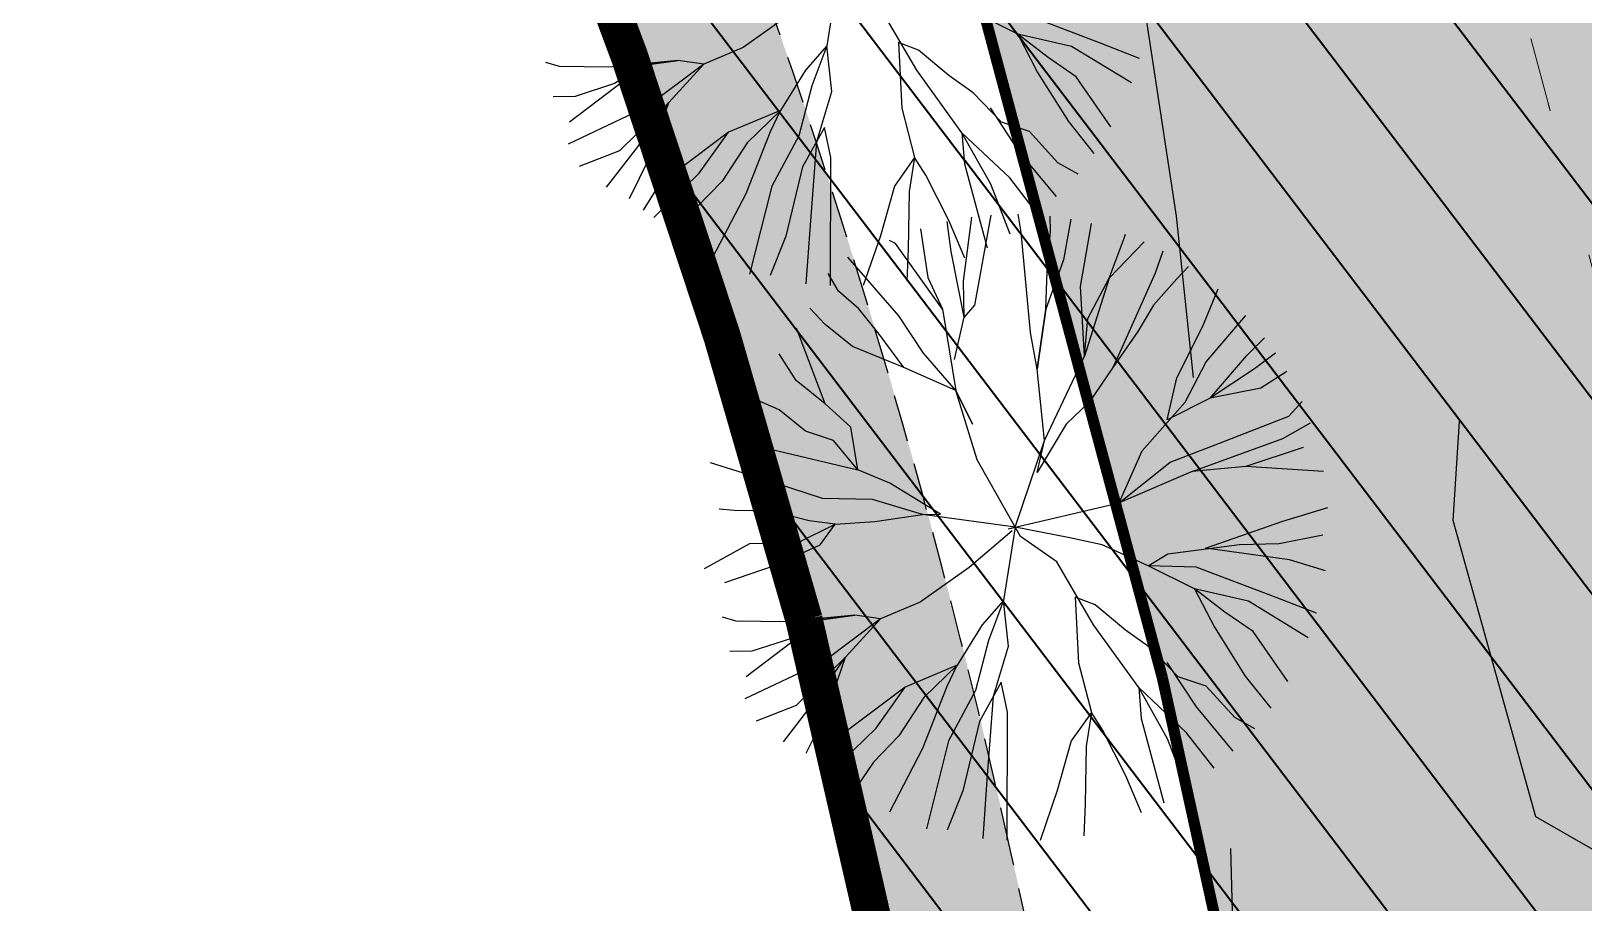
# Model space of a CAD drawing. Extents: x 352140 to 354978, y 6304672 to 6307963.
# Drawn here: x 352267.34 to 352288.18, y 6305841.76 to 6305853.47 of the extents above; entities that cross this region are included whole.
import ezdxf

# ---------------------------------------------------------------- set-up
doc = ezdxf.new("R2010")
doc.units = 0
for name, pattern in [('CENTER', [50.8, 31.75, -6.35, 6.35, -6.35]), ('CONTINUOS', [0]), ('DASHDOT', [1, 0.5, -0.25, 0, -0.25]), ('DASHDOTX2', [2, 1, -0.5, 0, -0.5]), ('DASHED', [19.05, 12.7, -6.35])]:
    doc.linetypes.add(name, pattern=pattern)
doc.layers.get('0').update_dxf_attribs({"linetype": 'CONTINUOUS'})
for name, color, linetype in [('00-S2_ALL AREA APORTANTES', 150, 'CONTINUOUS'), ('01_Dem Ext_Transl_niv.anillo', 130, 'CONTINUOUS'), ('02_Geo ext_Eje', 4, 'CONTINUOUS'), ('02_Geo ext_Geometria', 2, 'CONTINUOUS'), ('03_Pav ext_HCV', 34, 'CONTINUOUS'), ('03_Pav ext_Vereda HC', 42, 'CONTINUOUS'), ('03_Pav proy_Solera Tipo A', 1, 'CONTINUOUS'), ('03_S2_Pav ext_Borde vereda', 7, 'CONTINUOUS'), ('Paisajismo', 253, 'CONTINUOUS')]:
    doc.layers.add(name, color=color, linetype=linetype)
doc.layers.add('0_ASD_LINEA OFICIAL', color=253, linetype='DASHDOT', lineweight=20)
doc.layers.add('EJE PROYECTADO', color=7, linetype='DASHDOTX2', lineweight=15)
doc.styles.add('ROMANS', font='romans.shx', dxfattribs={"width": 0.75})
doc.dimstyles.new('Principal', dxfattribs={"dimscale": 0, "dimtxt": 2, "dimasz": 2, "dimexe": 1, "dimexo": 1, "dimtad": 1, "dimrnd": 0.05, "dimzin": 1, "dimtxsty": 'ROMANS', "dimcen": 2.5, "dimclrt": 2, "dimaunit": 2, "dimadec": 0, "dimazin": 0, "dimtfac": 1, "dimtmove": 0, "dimatfit": 3, "dimfxl": 1, "dimfxlon": 1, "dimarcsym": 0})

# ---------------------------------------------------------------- blocks, each defined once
blk = doc.blocks.new('A$C27410629')
at = {"true_color": 0x136734, "transparency": 33554559}
h = blk.add_hatch(dxfattribs=at)
h.set_pattern_fill('ANSI31', color=116, scale=0.5)
h.set_pattern_definition([(45, (-8759.5625, -519.1036), (-1.12253202, 1.12253202), [])])
h.paths.add_polyline_path([(137.507, 1252.464, 0.117627), (109.815, 1254.194, 0.066925), (94.445, 1249.334, 0.315349), (64.302, 1196.27, 0.022683), (65.729, 1185.31), (112.36, 1218.953), (153.478, 1161.962), (172.105, 1139.481), (187.958, 1141.808), (193.565, 1120.466), (224.198, 1050.129), (250.62, 989.479), (268.153, 972.735, 0.000007), (291.49, 983.299), (238.195, 1105.634), (205.293, 1181.112), (177.053, 1197.652)])
at = {"layer": '0_ASD_LINEA OFICIAL', "ltscale": 8}
blk.add_lwpolyline([(76.795, 1069.872, 0.5, 0.5, 0.00826), (73.751, 1083.846, 0.5, 0.5, 0.028444), (70.023, 1095.124, 0.5, 0.5, -0.012564), (61.852, 1118.104, 0.5, 0.5, -0.000048), (57.166, 1131.529, 0.5, 0.5, -0.013664), (47.353, 1157.145, 0.5, 0.5, -0.058265), (39.524, 1192.667, 0.5, 0.5, 0), (39.524, 1192.667, 0.5, 0.5, -0.003962), (39.31, 1195.102, 0.5, 0.5, -0.274101), (74.42, 1266.696, 0.5, 0.5, 0), (74.42, 1266.696, 0.5, 0.5, -0.117635), (110.932, 1279.578, 0.5, 0.5, -0.105448), (145.793, 1276.067, 0.5, 0.5, -0.042273), (159.013, 1270.584, 0.5, 0.5, 0), (184.1, 1256.74, 0.5, 0.5, 0.018937), (195.809, 1250.819, 0.5, 0.5, -0.011475), (213.872, 1241.445, 0.5, 0.5, 0.049621), (224.068, 1237.141, 0.5, 0.5, 0), (224.068, 1237.141, 0.5, 0.5, 0), (224.068, 1237.141, 0.5, 0.5, 0.088932), (244.73, 1234.105, 0.5, 0.5, 0.019373), (253.114, 1234.676, 0.5, 0.5, 0.023388), (286.019, 1240.578, 0.5, 0.5, 0.029815), (329.828, 1253.396, 0.5, 0.5, 0.005373)], format="xyseb", dxfattribs=at)
blk = doc.blocks.new('1.0 - LO RECABARREN LOTEO PARQUE - VEGETACION PROPUESTA ETAPA MUNICIPAL')
at = {"layer": 'Paisajismo', "color": 251}
for p, q in [((352278.173, 6305854.254), (352278.019, 6305853.269)), ((352279.227, 6305852.944), (352278.731, 6305853.79)), ((352277.557, 6305853.715), (352276.898, 6305853.248)), ((352280.58, 6305853.424), (352279.96, 6305853.733)), ((352281.677, 6305853.311), (352280.601, 6305853.719)), ((352281.303, 6305853.261), (352280.58, 6305853.424)), ((352280.58, 6305853.424), (352280.847, 6305852.91)), ((352280.987, 6305853.111), (352280.58, 6305853.424)), ((352276.898, 6305853.248), (352276.368, 6305853.024)), ((352278.019, 6305853.269), (352277.732, 6305852.943)), ((352278.019, 6305853.269), (352277.816, 6305852.731)), ((352278.019, 6305853.269), (352278.019, 6305853.269)), ((352278.084, 6305852.656), (352278.019, 6305853.269)), ((352278.98, 6305853.314), (352279.023, 6305852.433)), ((352279.249, 6305853.212), (352278.98, 6305853.314)), ((352279.656, 6305852.872), (352279.249, 6305853.212)), ((352282.107, 6305852.771), (352281.303, 6305853.261)), ((352282.216, 6305853.1), (352281.677, 6305853.311)), ((352274.43, 6305852.991), (352274.248, 6305853.047)), ((352275.094, 6305852.983), (352274.43, 6305852.991)), ((352274.565, 6305852.248), (352275.567, 6305853.009)), ((352276.02, 6305853.071), (352275.094, 6305852.983)), ((352275.567, 6305853.009), (352275.171, 6305852.761)), ((352275.567, 6305853.009), (352276.02, 6305853.071)), ((352276.02, 6305853.071), (352275.567, 6305853.009)), ((352276.368, 6305853.024), (352275.605, 6305852.448)), ((352275.897, 6305852.507), (352276.368, 6305853.024)), ((352276.368, 6305853.024), (352276.02, 6305853.071)), ((352279.831, 6305852.101), (352279.227, 6305852.944)), ((352281.365, 6305852.851), (352280.987, 6305853.111)), ((352275.171, 6305852.761), (352274.64, 6305852.59)), ((352277.732, 6305852.943), (352277.395, 6305852.402)), ((352279.981, 6305852.638), (352279.656, 6305852.872)), ((352280.847, 6305852.91), (352281.262, 6305852.254)), ((352281.831, 6305852.181), (352281.365, 6305852.851)), ((352274.64, 6305852.59), (352274.347, 6305852.585)), ((352277.816, 6305852.731), (352277.642, 6305852.059)), ((352277.883, 6305851.984), (352278.084, 6305852.656)), ((352280.362, 6305852.244), (352279.981, 6305852.638)), ((352275.605, 6305852.448), (352274.546, 6305851.947)), ((352275.897, 6305852.507), (352275.236, 6305851.859)), ((352275.481, 6305851.912), (352275.897, 6305852.507)), ((352275.64, 6305851.766), (352275.897, 6305852.507)), ((352277.395, 6305852.402), (352276.699, 6305852.108)), ((352277.395, 6305852.402), (352276.949, 6305851.966)), ((352277.262, 6305852.118), (352277.395, 6305852.402)), ((352279.023, 6305852.433), (352279.196, 6305851.768)), ((352280.606, 6305851.839), (352280.213, 6305852.436)), ((352276.936, 6305851.287), (352277.262, 6305852.118)), ((352277.985, 6305852.172), (352277.694, 6305851.643)), ((352278.073, 6305851.771), (352277.985, 6305852.172)), ((352280.738, 6305852.118), (352280.362, 6305852.244)), ((352281.12, 6305851.697), (352280.738, 6305852.118)), ((352281.262, 6305852.254), (352281.603, 6305851.822)), ((352275.064, 6305851.369), (352275.481, 6305851.912)), ((352276.699, 6305852.108), (352275.767, 6305851.406)), ((352276.307, 6305851.557), (352276.699, 6305852.108)), ((352276.949, 6305851.966), (352276.612, 6305851.452)), ((352277.642, 6305852.059), (352277.28, 6305851.384)), ((352277.798, 6305850.86), (352277.883, 6305851.984)), ((352280.472, 6305851.495), (352279.831, 6305852.101)), ((352279.831, 6305852.101), (352279.865, 6305851.684)), ((352280.218, 6305851.413), (352279.831, 6305852.101)), ((352275.236, 6305851.859), (352274.697, 6305851.647)), ((352275.369, 6305851.217), (352275.64, 6305851.766)), ((352278.068, 6305850.051), (352278.073, 6305851.771)), ((352279.196, 6305851.768), (352278.925, 6305851.385)), ((352279.196, 6305851.768), (352279.125, 6305851.312)), ((352279.345, 6305851.534), (352279.196, 6305851.768)), ((352281.1, 6305851.245), (352280.606, 6305851.839)), ((352281.389, 6305851.546), (352281.12, 6305851.697)), ((352275.695, 6305850.962), (352276.307, 6305851.557)), ((352277.694, 6305851.643), (352277.47, 6305850.713)), ((352279.658, 6305850.916), (352279.345, 6305851.534)), ((352279.865, 6305851.684), (352280.17, 6305850.554)), ((352280.843, 6305851.019), (352280.472, 6305851.495)), ((352275.767, 6305851.406), (352275.553, 6305851.06)), ((352276.612, 6305851.452), (352276.271, 6305851.098)), ((352276.49, 6305850.433), (352276.936, 6305851.287)), ((352277.28, 6305851.384), (352276.982, 6305850.203)), ((352278.925, 6305851.385), (352278.737, 6305850.717)), ((352279.125, 6305851.312), (352279.112, 6305850.537)), ((352280.479, 6305850.739), (352280.218, 6305851.413)), ((352276.271, 6305851.098), (352275.959, 6305850.638)), ((352279.685, 6305850.506), (352279.631, 6305850.908)), ((352279.869, 6305850.417), (352279.658, 6305850.916)), ((352279.853, 6305850.107), (352279.962, 6305850.968)), ((352280.218, 6305850.996), (352280, 6305849.787)), ((352280.625, 6305850.765), (352280.584, 6305851.008)), ((352281.019, 6305850.775), (352281.015, 6305850.982)), ((352281.294, 6305850.941), (352281.196, 6305850.394)), ((352281.424, 6305850.036), (352281.572, 6305850.881)), ((352277.47, 6305850.713), (352277.258, 6305850.186)), ((352277.743, 6305850.071), (352277.798, 6305850.86)), ((352278.737, 6305850.717), (352278.508, 6305850.049)), ((352278.939, 6305850.613), (352278.858, 6305850.655)), ((352279.275, 6305850.812), (352279.375, 6305850.156)), ((352280.751, 6305849.419), (352280.625, 6305850.765)), ((352280.976, 6305850.24), (352281.019, 6305850.775)), ((352281.805, 6305850.149), (352282.009, 6305850.687)), ((352282.009, 6305850.687), (352282.025, 6305850.739)), ((352279.57, 6305849.732), (352278.939, 6305850.613)), ((352279.112, 6305850.537), (352279.094, 6305850.109)), ((352279.863, 6305849.624), (352279.685, 6305850.506)), ((352282.277, 6305850.635), (352281.805, 6305850.149)), ((352282.527, 6305850.512), (352282.426, 6305850.216)), ((352278.984, 6305849.641), (352278.301, 6305850.43)), ((352281.196, 6305850.394), (352280.958, 6305849.732)), ((352280.958, 6305849.732), (352280.976, 6305850.24)), ((352282.873, 6305850.305), (352282.713, 6305850.139)), ((352278.177, 6305849.973), (352278.038, 6305850.211)), ((352279.375, 6305850.156), (352279.57, 6305849.732)), ((352279.863, 6305849.624), (352279.853, 6305850.107)), ((352281.478, 6305849.1), (352281.424, 6305850.036)), ((352281.805, 6305850.149), (352281.478, 6305849.1)), ((352281.522, 6305849.609), (352281.805, 6305850.149)), ((352282.426, 6305850.216), (352281.982, 6305849.221)), ((352282.713, 6305850.139), (352282.4, 6305849.786)), ((352278.448, 6305849.738), (352278.177, 6305849.973)), ((352283.063, 6305849.503), (352283.269, 6305850.006)), ((352277.994, 6305849.528), (352277.789, 6305849.746)), ((352278.722, 6305849.396), (352278.448, 6305849.738)), ((352279.314, 6305849.14), (352278.984, 6305849.641)), ((352279.57, 6305849.732), (352279.751, 6305848.64)), ((352279.732, 6305849.058), (352279.863, 6305849.624)), ((352280, 6305849.787), (352279.863, 6305849.624)), ((352280.84, 6305848.928), (352280.958, 6305849.732)), ((352280.958, 6305849.732), (352280.84, 6305848.928)), ((352282.4, 6305849.786), (352282.193, 6305849.434)), ((352283.108, 6305849.024), (352283.64, 6305849.649)), ((352277.994, 6305848.462), (352277.611, 6305849.477)), ((352278.362, 6305849.233), (352277.994, 6305849.528)), ((352280.84, 6305848.928), (352280.751, 6305849.419)), ((352281.478, 6305849.1), (352281.522, 6305849.609)), ((352282.193, 6305849.434), (352281.855, 6305848.947)), ((352282.714, 6305848.812), (352283.063, 6305849.503)), ((352279.05, 6305848.947), (352278.362, 6305849.233)), ((352279.05, 6305848.947), (352278.722, 6305849.396)), ((352281.982, 6305849.221), (352281.855, 6305848.947)), ((352283.653, 6305849.112), (352283.891, 6305849.349)), ((352277.606, 6305848.776), (352277.378, 6305849.134)), ((352279.751, 6305848.64), (352279.314, 6305849.14)), ((352281.195, 6305848.507), (352281.478, 6305849.1)), ((352282.825, 6305848.484), (352283.108, 6305849.024)), ((352283.161, 6305848.539), (352283.653, 6305849.112)), ((352284.038, 6305849.143), (352283.757, 6305848.933)), ((352277.994, 6305848.462), (352277.606, 6305848.776)), ((352279.751, 6305848.64), (352279.05, 6305848.947)), ((352280.938, 6305847.968), (352280.84, 6305848.928)), ((352281.855, 6305848.947), (352281.543, 6305848.487)), ((352282.584, 6305848.246), (352282.714, 6305848.812)), ((352283.757, 6305848.933), (352283.161, 6305848.539)), ((352284.193, 6305848.894), (352283.843, 6305848.673)), ((352277.082, 6305848.509), (352276.865, 6305848.719)), ((352279.973, 6305848.19), (352279.751, 6305848.64)), ((352279.751, 6305848.64), (352279.973, 6305848.19)), ((352280.035, 6305847.71), (352279.751, 6305848.64)), ((352283.843, 6305848.673), (352283.161, 6305848.539)), ((352277.379, 6305848.381), (352277.082, 6305848.509)), ((352277.731, 6305848.094), (352277.379, 6305848.381)), ((352278.342, 6305848.146), (352277.994, 6305848.462)), ((352280.938, 6305847.968), (352281.195, 6305848.507)), ((352281.543, 6305848.487), (352281.228, 6305848.187)), ((352282.25, 6305847.832), (352282.825, 6305848.484)), ((352283.161, 6305848.539), (352282.584, 6305848.246)), ((352284.217, 6305848.297), (352284.395, 6305848.492)), ((352281.228, 6305848.187), (352280.84, 6305847.538)), ((352283.289, 6305847.932), (352284.217, 6305848.297)), ((352284.137, 6305847.994), (352284.508, 6305848.207)), ((352276.755, 6305848.056), (352277.302, 6305847.845)), ((352278.108, 6305847.968), (352277.731, 6305848.094)), ((352278.435, 6305847.573), (352278.108, 6305847.968)), ((352278.435, 6305847.573), (352278.342, 6305848.146)), ((352280.545, 6305846.804), (352280.938, 6305847.968)), ((352280.84, 6305847.538), (352280.938, 6305847.968)), ((352282.923, 6305847.551), (352284.137, 6305847.994)), ((352277.302, 6305847.845), (352278.435, 6305847.573)), ((352281.942, 6305847.131), (352282.25, 6305847.832)), ((352282.626, 6305847.679), (352283.289, 6305847.932)), ((352284.412, 6305847.873), (352283.642, 6305847.618)), ((352277.344, 6305847.392), (352276.457, 6305847.669)), ((352278.435, 6305847.573), (352278.435, 6305847.573)), ((352278.866, 6305847.394), (352278.435, 6305847.573)), ((352280.616, 6305846.679), (352280.035, 6305847.71)), ((352281.942, 6305847.131), (352282.626, 6305847.679)), ((352282.923, 6305847.551), (352281.942, 6305847.131)), ((352283.642, 6305847.618), (352282.923, 6305847.551)), ((352283.642, 6305847.618), (352282.923, 6305847.551)), ((352284.682, 6305847.552), (352283.642, 6305847.618)), ((352277.962, 6305847.19), (352277.344, 6305847.392)), ((352279.542, 6305846.979), (352278.866, 6305847.394)), ((352278.63, 6305847.176), (352277.962, 6305847.19)), ((352279.301, 6305846.975), (352278.63, 6305847.176)), ((352280.453, 6305846.783), (352281.942, 6305847.131)), ((352276.774, 6305847.03), (352276.573, 6305847.046)), ((352277.277, 6305847.019), (352276.774, 6305847.03)), ((352277.782, 6305846.888), (352277.277, 6305847.019)), ((352278.662, 6305846.882), (352279.301, 6305846.975)), ((352279.301, 6305846.975), (352279.542, 6305846.979)), ((352280.545, 6305846.804), (352279.301, 6305846.975)), ((352284.138, 6305846.887), (352284.741, 6305847.068)), ((352277.626, 6305846.596), (352278.129, 6305846.846)), ((352278.129, 6305846.846), (352277.782, 6305846.888)), ((352277.929, 6305846.569), (352278.129, 6305846.846)), ((352278.129, 6305846.846), (352278.662, 6305846.882)), ((352280.507, 6305846.757), (352279.929, 6305846.265)), ((352280.545, 6305846.804), (352280.391, 6305845.819)), ((352281.257, 6305846.664), (352280.545, 6305846.804)), ((352283.099, 6305846.525), (352284.138, 6305846.887)), ((352284.089, 6305846.584), (352284.674, 6305846.702)), ((352276.377, 6305846.251), (352276.985, 6305846.584)), ((352276.985, 6305846.584), (352277.626, 6305846.596)), ((352277.331, 6305846.296), (352277.929, 6305846.569)), ((352281.103, 6305846.341), (352280.616, 6305846.679)), ((352281.713, 6305846.566), (352281.257, 6305846.664)), ((352282.332, 6305846.284), (352281.713, 6305846.566)), ((352282.596, 6305846.449), (352283.555, 6305846.574)), ((352284.228, 6305846.365), (352283.099, 6305846.525)), ((352283.555, 6305846.574), (352284.089, 6305846.584)), ((352276.652, 6305846.061), (352277.331, 6305846.296)), ((352281.599, 6305845.495), (352281.103, 6305846.341)), ((352282.332, 6305846.284), (352282.596, 6305846.449)), ((352282.952, 6305845.975), (352282.332, 6305846.284)), ((352282.973, 6305846.269), (352282.332, 6305846.284)), ((352284.708, 6305846.219), (352284.228, 6305846.365)), ((352279.929, 6305846.265), (352279.27, 6305845.798)), ((352284.049, 6305845.862), (352282.973, 6305846.269)), ((352281.352, 6305845.864), (352281.395, 6305844.983)), ((352281.621, 6305845.762), (352281.352, 6305845.864)), ((352283.675, 6305845.812), (352282.952, 6305845.975)), ((352282.952, 6305845.975), (352283.219, 6305845.461)), ((352283.359, 6305845.662), (352282.952, 6305845.975)), ((352284.588, 6305845.651), (352284.049, 6305845.862)), ((352279.27, 6305845.798), (352278.74, 6305845.574)), ((352280.391, 6305845.819), (352280.104, 6305845.493)), ((352280.391, 6305845.819), (352280.188, 6305845.281)), ((352280.391, 6305845.819), (352280.391, 6305845.819)), ((352280.456, 6305845.206), (352280.391, 6305845.819)), ((352282.028, 6305845.423), (352281.621, 6305845.762)), ((352283.738, 6305845.402), (352283.359, 6305845.662)), ((352284.479, 6305845.321), (352283.675, 6305845.812)), ((352276.802, 6305845.541), (352276.62, 6305845.598)), ((352277.466, 6305845.533), (352276.802, 6305845.541)), ((352276.937, 6305844.799), (352277.939, 6305845.559)), ((352278.392, 6305845.621), (352277.466, 6305845.533)), ((352277.939, 6305845.559), (352277.543, 6305845.311)), ((352277.939, 6305845.559), (352278.392, 6305845.621)), ((352278.392, 6305845.621), (352277.939, 6305845.559)), ((352278.74, 6305845.574), (352277.977, 6305844.999)), ((352278.269, 6305845.058), (352278.74, 6305845.574)), ((352278.74, 6305845.574), (352278.392, 6305845.621)), ((352280.104, 6305845.493), (352279.767, 6305844.952)), ((352282.203, 6305844.651), (352281.599, 6305845.495)), ((352283.219, 6305845.461), (352283.634, 6305844.805)), ((352277.543, 6305845.311), (352277.013, 6305845.141)), ((352280.188, 6305845.281), (352280.014, 6305844.61)), ((352282.353, 6305845.188), (352282.028, 6305845.423)), ((352284.203, 6305844.731), (352283.738, 6305845.402)), ((352277.013, 6305845.141), (352276.719, 6305845.135)), ((352278.269, 6305845.058), (352277.608, 6305844.409)), ((352277.853, 6305844.462), (352278.269, 6305845.058)), ((352278.012, 6305844.316), (352278.269, 6305845.058)), ((352280.255, 6305844.534), (352280.456, 6305845.206)), ((352282.734, 6305844.795), (352282.353, 6305845.188)), ((352277.977, 6305844.999), (352276.918, 6305844.498)), ((352279.767, 6305844.952), (352279.071, 6305844.658)), ((352279.767, 6305844.952), (352279.321, 6305844.516)), ((352279.634, 6305844.669), (352279.767, 6305844.952)), ((352281.395, 6305844.983), (352281.568, 6305844.318)), ((352282.978, 6305844.39), (352282.585, 6305844.986)), ((352279.071, 6305844.658), (352278.139, 6305843.956)), ((352278.68, 6305844.107), (352279.071, 6305844.658)), ((352279.308, 6305843.837), (352279.634, 6305844.669)), ((352280.014, 6305844.61), (352279.653, 6305843.935)), ((352280.357, 6305844.723), (352280.066, 6305844.194)), ((352280.445, 6305844.322), (352280.357, 6305844.723)), ((352282.844, 6305844.045), (352282.203, 6305844.651)), ((352282.203, 6305844.651), (352282.237, 6305844.235)), ((352282.59, 6305843.964), (352282.203, 6305844.651)), ((352283.11, 6305844.668), (352282.734, 6305844.795)), ((352283.492, 6305844.248), (352283.11, 6305844.668)), ((352283.634, 6305844.805), (352283.975, 6305844.373)), ((352277.608, 6305844.409), (352277.069, 6305844.198)), ((352277.436, 6305843.92), (352277.853, 6305844.462)), ((352279.321, 6305844.516), (352278.984, 6305844.002)), ((352280.17, 6305843.41), (352280.255, 6305844.534)), ((352277.741, 6305843.768), (352278.012, 6305844.316)), ((352280.066, 6305844.194), (352279.842, 6305843.264)), ((352280.44, 6305842.601), (352280.445, 6305844.322)), ((352281.568, 6305844.318), (352281.297, 6305843.935)), ((352281.568, 6305844.318), (352281.497, 6305843.863)), ((352281.717, 6305844.084), (352281.568, 6305844.318)), ((352282.237, 6305844.235), (352282.542, 6305843.105)), ((352283.472, 6305843.795), (352282.978, 6305844.39)), ((352283.761, 6305844.096), (352283.492, 6305844.248)), ((352278.067, 6305843.512), (352278.68, 6305844.107)), ((352278.984, 6305844.002), (352278.643, 6305843.648)), ((352282.03, 6305843.466), (352281.717, 6305844.084)), ((352283.215, 6305843.569), (352282.844, 6305844.045)), ((352278.139, 6305843.956), (352277.925, 6305843.61)), ((352278.862, 6305842.984), (352279.308, 6305843.837)), ((352279.653, 6305843.935), (352279.354, 6305842.753)), ((352281.297, 6305843.935), (352281.109, 6305843.268)), ((352281.497, 6305843.863), (352281.485, 6305843.087)), ((352282.851, 6305843.289), (352282.59, 6305843.964)), ((352278.643, 6305843.648), (352278.331, 6305843.188)), ((352280.115, 6305842.622), (352280.17, 6305843.41)), ((352282.241, 6305842.967), (352282.03, 6305843.466)), ((352279.842, 6305843.264), (352279.631, 6305842.737)), ((352281.109, 6305843.268), (352280.88, 6305842.599)), ((352281.485, 6305843.087), (352281.466, 6305842.66))]:
    blk.add_line(p, q, dxfattribs=at)
blk = doc.blocks.new('*U962')
at = {"layer": 'EJE PROYECTADO', "color": 7, "linetype": 'DASHDOTX2', "lineweight": 15, "ltscale": 4}
blk.add_line((352289.281, 6305846.6), (352285.933, 6305859.072), dxfattribs=at)
at = {"layer": 'EJE PROYECTADO', "color": 7, "linetype": 'DASHDOTX2', "lineweight": 15}
blk.add_leader([(352287.465, 6305853.367), (352287.75, 6305852.305)], dimstyle='Principal', override={"dimscale": 1, "dimasz": 0.5}, dxfattribs=at)

msp = doc.modelspace()

# ---------------------------------------------------------------- hatches: boundary and pattern name
at = {"layer": '00-S2_ALL AREA APORTANTES', "linetype": 'DASHED', "lineweight": 40, "ltscale": 0.25}
h = msp.add_hatch(dxfattribs=at)
h.set_pattern_fill('ANSI31', color=40, scale=0.5, angle=82.24516605)
h.paths.add_polyline_path([(352277.789, 6305883.443), (352275.429, 6305890.203), (352263.628, 6305886.084), (352268.112, 6305873.236, 0.017415), (352273.982, 6305856.846, -0.017414), (352276.231, 6305850.569), (352287.269, 6305854.095), (352285.933, 6305859.072, 0.006738)])
h = msp.add_hatch(dxfattribs=at)
h.set_pattern_fill('ANSI31', color=150, scale=0.5, angle=82.24516605)
h.paths.add_polyline_path([(352300.461, 6305849.299), (352298.463, 6305857.67), (352287.269, 6305854.095), (352289.281, 6305846.6, -0.017092), (352295.088, 6305816.908), (352306.381, 6305819.118, 0.016935)])
h = msp.add_hatch(dxfattribs=at)
h.set_pattern_fill('ANSI31', color=40, scale=0.5, angle=82.24516605)
h.paths.add_polyline_path([(352289.281, 6305846.6), (352287.269, 6305854.095), (352276.231, 6305850.569, -0.023228), (352278.541, 6305841.982, -0.016115), (352283.796, 6305814.698), (352295.088, 6305816.908, 0.017092)])
at = {"layer": '03_Pav ext_HCV'}
h = msp.add_hatch(dxfattribs=at)
h.set_pattern_fill('SWAMP', color=256, scale=0.025, style=0)
h.set_pattern_definition([(359.999999999, (0, 0), (0.317500000006, 0.5499261309), [0.079375, -0.555625]), (90, (0.0397, -4e-13), (-0.317499999994, 0.549926130908), [0.0396875, -1.06016476181]), (90, (0.0496, -5e-13), (-0.317499999994, 0.549926130908), [0.03175, -1.06810226181]), (90, (0.02977, -3e-13), (-0.317499999994, 0.549926130908), [0.03175, -1.06810226181]), (59.999999999, (0.05953, -6e-13), (-0.317499999563, 0.549926131157), [0.0254, -0.6096]), (119.999999999, (0.01984, -2e-13), (-0.63499999957, 2.56e-10), [0.0254, -0.6096])])
edge = h.paths.add_edge_path()
edge.add_arc((352255.651, 6305960.769), 0.6, 191.9515, 355.6455, ccw=False)
edge.add_arc((352299.01, 6305969.946), 44.919, 191.6658, 191.9515, ccw=False)
edge.add_line((352255.019, 6305960.864), (352248.082, 6305960.934))
edge.add_arc((352299.01, 6305969.946), 51.719, 188.0126, 190.0351, ccw=False)
edge.add_line((352247.796, 6305962.737), (352247.593, 6305962.739))
edge.add_arc((352299.01, 6305969.946), 51.919, 187.9792, 192.0603)
edge.add_arc((352199.34, 6305948.651), 50, 5.6038, 12.0603, ccw=False)
edge.add_arc((352392.331, 6305968.564), 144.016, 185.9908, 195.05624)
edge.add_arc((352250.362, 6305930.375), 3, -16.8305, 15.0562, ccw=False)
edge.add_line((352253.233, 6305929.506), (352252.173, 6305926.002))
edge.add_arc((352255.045, 6305925.133), 3, 163.1695, 198.1695)
edge.add_line((352252.194, 6305924.197), (352253.674, 6305919.687))
edge.add_arc((352724.827, 6306085.564), 499.5, 199.39537, 202.53487)
edge.add_line((352263.466, 6305894.132), (352270.484, 6305874.028))
edge.add_line((352270.484, 6305874.028), (352273.271, 6305865.935))
edge.add_arc((352276.107, 6305866.911), 3, 199.0021, 234.0031)
edge.add_line((352274.344, 6305864.484), (352276.806, 6305862.696))
edge.add_arc((352275.043, 6305860.269), 3, 17.9764, 54.0015, ccw=False)
edge.add_arc((351377.63, 6305569.091), 946.469, 17.70596, 17.976359, ccw=False)
edge.add_arc((357281.014, 6307189.91), 5176.321, 194.922513, 195.061819)
edge.add_arc((351852.518, 6305745.765), 441.256, 9.34098, 12.96792, ccw=False)
edge.add_line((352287.923, 6305817.385), (352288.293, 6305814.231))
edge.add_line((352288.293, 6305814.231), (352288.556, 6305811.159))
edge.add_line((352288.556, 6305811.159), (352288.683, 6305808.103))
edge.add_line((352288.683, 6305808.103), (352288.681, 6305805.124))
edge.add_line((352288.681, 6305805.124), (352288.609, 6305802.156))
edge.add_line((352288.609, 6305802.156), (352288.539, 6305799.227))
edge.add_line((352288.539, 6305799.227), (352288.536, 6305796.285))
edge.add_line((352288.536, 6305796.285), (352288.661, 6305793.323))
edge.add_line((352288.661, 6305793.323), (352288.978, 6305790.357))
edge.add_line((352288.978, 6305790.357), (352289.267, 6305787.392))
edge.add_arc((351857.86, 6305746.823), 433.31, 3.22552, 5.37215, ccw=False)
edge.add_line((352290.484, 6305771.204), (352291.507, 6305753.032))
edge.add_line((352291.507, 6305753.032), (352291.707, 6305753.044))
edge.add_line((352291.707, 6305753.044), (352291.606, 6305754.841))
edge.add_line((352291.606, 6305754.841), (352297.896, 6305755.195))
edge.add_line((352297.896, 6305755.195), (352296.973, 6305771.57))
edge.add_arc((351858.011, 6305746.838), 439.658, 3.2247, 6.06057)
edge.add_arc((352297.201, 6305793.468), 2, 6.0606, 186.0606, ccw=False)
edge.add_arc((351858.007, 6305746.838), 443.663, 3.21745, 6.06057, ccw=False)
edge.add_line((352300.97, 6305771.738), (352301.89, 6305755.42))
edge.add_line((352301.89, 6305755.42), (352309.178, 6305755.831))
edge.add_line((352309.178, 6305755.831), (352309.279, 6305754.034))
edge.add_line((352309.279, 6305754.034), (352309.479, 6305754.045))
edge.add_line((352309.479, 6305754.045), (352308.458, 6305772.16))
edge.add_arc((351858.027, 6305746.839), 451.142, 3.21751, 7.53958)
edge.add_line((352305.269, 6305806.034), (352304.746, 6305808.988))
edge.add_line((352304.746, 6305808.988), (352304.181, 6305811.933))
edge.add_line((352304.181, 6305811.933), (352303.54, 6305814.857))
edge.add_line((352303.54, 6305814.857), (352302.827, 6305817.756))
edge.add_line((352302.827, 6305817.756), (352302.076, 6305820.641))
edge.add_line((352302.076, 6305820.641), (352301.322, 6305823.532))
edge.add_line((352301.322, 6305823.532), (352300.604, 6305826.45))
edge.add_line((352300.604, 6305826.45), (352299.956, 6305829.407))
edge.add_line((352299.956, 6305829.407), (352299.384, 6305832.389))
edge.add_line((352299.384, 6305832.389), (352298.877, 6305835.333))
edge.add_arc((351856.224, 6305746.557), 451.467, 11.34037, 13.00836)
edge.add_arc((357281.014, 6307189.91), 5162.321, 194.999983, 195.064624, ccw=False)
edge.add_arc((357281.014, 6307189.91), 5162.321, 194.918755, 194.999983, ccw=False)
edge.add_arc((351377.63, 6305569.091), 960.469, 17.685582, 18.028446)
edge.add_line((352290.943, 6305866.346), (352286.557, 6305879.564))
edge.add_line((352286.557, 6305879.564), (352285.089, 6305883.77))
edge.add_arc((352287.921, 6305884.759), 3, 164.2427, 199.242, ccw=False)
edge.add_line((352285.034, 6305885.573), (352285.941, 6305888.787))
edge.add_arc((352283.054, 6305889.601), 3, 344.2427, 379.2412)
edge.add_line((352285.886, 6305890.59), (352282.157, 6305901.272))
edge.add_arc((352724.827, 6306085.564), 479.5, 199.39537, 202.60286, ccw=False)
edge.add_arc((352393.291, 6305968.811), 128.007, 193.01673, 199.38233, ccw=False)
edge.add_line((352268.574, 6305939.979), (352268.051, 6305942.428))
edge.add_arc((352265.117, 6305941.802), 3, 12.0434, 47.0434)
edge.add_line((352267.162, 6305943.998), (352264.9, 6305946.104))
edge.add_arc((352266.939, 6305948.304), 3, 189.0153, 227.1838, ccw=False)
edge.add_arc((352397.749, 6305969.233), 135.474, 186.61724, 189.08835, ccw=False)
edge.add_arc((352283.044, 6305955.926), 20, 179.05, 186.6144, ccw=False)
edge.add_arc((352329.329, 6305955.158), 66.291, 173.57381, 179.05002, ccw=False)
edge.add_line((352263.455, 6305962.578), (352263.254, 6305962.58))
edge.add_arc((352329.329, 6305955.158), 66.491, 173.59144, 175.14861)
edge.add_line((352263.076, 6305960.781), (352256.257, 6305960.851))
edge.add_arc((352287.882, 6305959.08), 31.675, 176.7951, 177.0268)
at = {"layer": '03_Pav ext_Vereda HC'}
h = msp.add_hatch(dxfattribs=at)
h.set_pattern_fill('DOTS', color=256, scale=0.2, style=0)
h.paths.add_polyline_path([(352245.122, 6305966.765, -0.29647), (352293.78, 6306034.074, -0.01723), (352299.171, 6306035.971), (352298.617, 6306037.898, 0.01746), (352293.034, 6306035.93, 0.331704), (352243.273, 6305956.815, 0.025875), (352245.297, 6305941.433), (352247.25, 6305941.873, -0.025742), (352245.267, 6305956.973, -0.01903), (352245.029, 6305962.765), (352247.184, 6305962.743), (352247.099, 6305963.421, -0.015971), (352246.789, 6305966.748)])
h.paths.add_polyline_path([(352253.203, 6305919.521, -0.027295), (352248.679, 6305935.021), (352246.729, 6305934.58, 0.027318), (352251.316, 6305918.857, 0.013664), (352261.129, 6305893.241), (352268.112, 6305873.236, 0.017415), (352273.982, 6305856.846, -0.040658), (352278.541, 6305841.982, -0.002815), (352279.585, 6305837.24), (352281.547, 6305837.633, 0.002828), (352280.493, 6305842.417, 0.040614), (352275.845, 6305857.576, -0.017452), (352270.009, 6305873.87), (352262.999, 6305893.954, -0.013692)])
h = msp.add_hatch(dxfattribs=at)
h.set_pattern_fill('DOTS', color=256, scale=0.2)
h.paths.add_polyline_path([(352308.871, 6305801.474), (352306.889, 6305801.207, -0.002312), (352307.372, 6305797.052, -0.001502), (352307.666, 6305794.352), (352309.656, 6305794.548, 0.00151), (352309.36, 6305797.275, 0.002327)])
h.paths.add_polyline_path([(352289.547, 6305887.688), (352284.493, 6305902.165, -0.002236), (352282.871, 6305906.111), (352281.008, 6305905.383, 0.002219), (352282.625, 6305901.451), (352287.665, 6305887.009, -0.028012), (352295.189, 6305862.774), (352295.542, 6305861.294), (352297.477, 6305861.801), (352297.132, 6305863.248, 0.028)])
h.paths.add_polyline_path([(352300.461, 6305849.299), (352299.102, 6305854.991), (352297.167, 6305854.483), (352298.514, 6305848.841, -0.022887), (352305.993, 6305808.15), (352307.975, 6305808.417, 0.022893)])
h.paths.add_polyline_path([(352310.338, 6305787.582), (352308.348, 6305787.386, -0.008379), (352309.453, 6305772.273), (352310.477, 6305754.101), (352309.88, 6305754.067), (352310.103, 6305750.074), (352310.702, 6305750.107), (352312.118, 6305724.975), (352314.105, 6305725.087), (352312.69, 6305750.379), (352311.45, 6305772.385, 0.008388)])

# ---------------------------------------------------------------- linework, layer by layer
at = {"layer": '01_Dem Ext_Transl_niv.anillo', "color": 252, "linetype": 'DASHED', "flags": 128}
for points in [[(352263.665, 6305892.025), (352267.199, 6305891.5), (352271.565, 6305889.01), (352275.217, 6305883.358), (352277.469, 6305876.31), (352279.29, 6305869.83), (352281.164, 6305861.144), (352282.707, 6305850.98), (352283.382, 6305844.566), (352283.607, 6305835.943), (352283.558, 6305827.859), (352283.929, 6305819.225), (352285.302, 6305805.98), (352286.075, 6305792.348)], [(352294.139, 6305841.012), (352291.488, 6305840.645), (352287.532, 6305842.915), (352286.425, 6305846.895), (352286.78, 6305852.684), (352288.072, 6305858.123), (352290.551, 6305861.211), (352295.409, 6305863.951), (352296.924, 6305864.144)]]:
    msp.add_lwpolyline(points, dxfattribs=at)
at = {"layer": '02_Geo ext_Eje', "linetype": 'CENTER', "ltscale": 0.1, "const_width": 0.3, "flags": 128}
msp.add_lwpolyline([(352312.187, 6305350.253), (352300.27, 6305525.493), (352298.81, 6305526.329), (352298.124, 6305536.419), (352297.466, 6305554.947), (352300.373, 6305560.093, -0.003728), (352298.887, 6305583.425), (352295.939, 6305635.972), (352293.844, 6305666.194, -0.018402), (352293.344, 6305681.639, 0.015172), (352293.186, 6305687.704), (352288.488, 6305771.091, 0.009387), (352287.084, 6305789.506, 0.024149), (352280.76, 6305831.584), (352280.76, 6305831.584, 0.00826), (352277.716, 6305845.558, 0.028444), (352273.988, 6305856.836, -0.012564), (352265.817, 6305879.816, -0.000048), (352261.131, 6305893.241, -0.013664), (352251.318, 6305918.857, -0.058265), (352243.489, 6305954.379), (352243.489, 6305954.379, -0.003962), (352243.275, 6305956.815, -0.274101), (352278.385, 6306028.408), (352278.385, 6306028.408, -0.117635), (352314.897, 6306041.29, -0.105448), (352349.758, 6306037.779, -0.042273), (352362.978, 6306032.296), (352388.065, 6306018.453, 0.018937), (352399.773, 6306012.531, -0.011475), (352417.837, 6306003.157, 0.049621), (352428.033, 6305998.853), (352428.033, 6305998.853), (352428.033, 6305998.853, 0.088932), (352448.695, 6305995.817, 0.019373), (352457.079, 6305996.388, 0.023388), (352489.984, 6306002.291, 0.029815), (352533.792, 6306015.108, 0.005373), (352539.52, 6306017.216, -0.020389), (352573.144, 6306028.108, -0.010338), (352585.981, 6306031.484, -0.011736), (352605.848, 6306035.894), (352704.857, 6306049.873)], format="xyb", dxfattribs=at)
at = {"layer": '02_Geo ext_Geometria'}
for radius in [8.85, 8.55]:
    msp.add_circle((352262.089, 6305861.908), radius, dxfattribs=at)
at = {"layer": '03_Pav proy_Solera Tipo A', "linetype": 'CONTINUOS', "ltscale": 0.1}
msp.add_lwpolyline([(352247.593, 6305962.739, 0.15, 0.15, 0.017809), (352248.237, 6305959.098, 0.15, 0.15, -0.028179), (352249.101, 6305953.534, 0.15, 0.15, 0.039576), (352253.259, 6305931.154, 0.15, 0.15, -0.140037), (352253.233, 6305929.506, 0.15, 0.15, 0), (352252.173, 6305926.002, 0.15, 0.15, 0.153915), (352252.194, 6305924.197, 0.15, 0.15, 0), (352253.674, 6305919.687, 0.15, 0.15, 0.0137), (352263.466, 6305894.132, 0.15, 0.15, 0), (352270.484, 6305874.028, 0.15, 0.15, 0), (352273.271, 6305865.935, 0.15, 0.15, 0.153919), (352274.344, 6305864.484, 0.15, 0.15, 0), (352276.806, 6305862.696, 0.15, 0.15, -0.158497), (352277.896, 6305861.195, 0.15, 0.15, -0.00118), (352279.265, 6305856.943, 0.15, 0.15, 0.000608), (352282.52, 6305844.786, 0.15, 0.15, -0.015827), (352287.923, 6305817.385, 0.15, 0.15, 0)], format="xyseb", dxfattribs=at)
at = {"layer": '03_S2_Pav ext_Borde vereda', "linetype": 'DASHED', "ltscale": 0.05}
msp.add_lwpolyline([(352247.593, 6305962.739), (352245.029, 6305962.765, 0.01903), (352245.267, 6305956.973, 0.06494), (352253.203, 6305919.521, 0.013692), (352262.999, 6305893.954), (352270.009, 6305873.87, 0.017452), (352275.845, 6305857.576, -0.040614), (352280.493, 6305842.417, -0.028685), (352288.656, 6305793.433, -0.028685)], format="xyb", dxfattribs=at)

# ---------------------------------------------------------------- block references
at = {"layer": '03_S2_Pav ext_Borde vereda', "linetype": 'Continuous'}
msp.add_blockref('A$C27410629', (352203.962, 6304761.714), dxfattribs=at)
at = {"layer": 'EJE PROYECTADO', "color": 7, "linetype": 'DASHDOTX2', "lineweight": 15, "ltscale": 4}
msp.add_blockref('*U962', (0, 0), dxfattribs=at)
at = {"layer": 'Paisajismo'}
msp.add_blockref('1.0 - LO RECABARREN LOTEO PARQUE - VEGETACION PROPUESTA ETAPA MUNICIPAL', (0, 0), dxfattribs=at)

doc.saveas('drawing.dxf')
